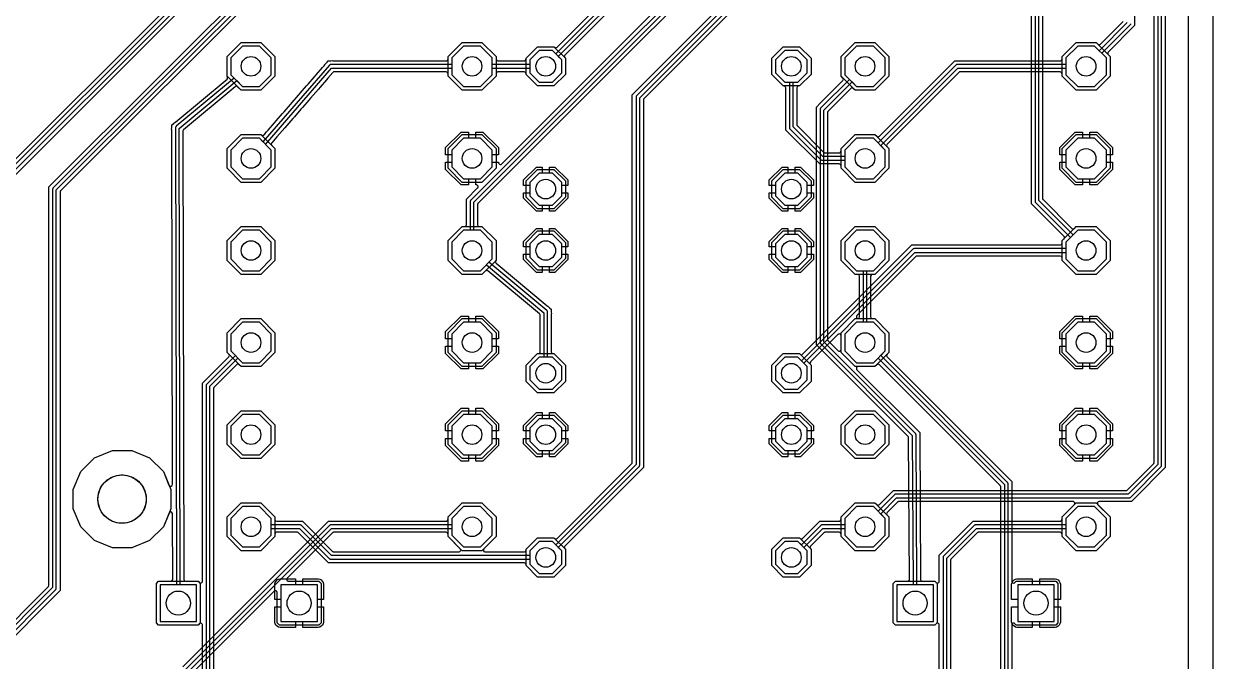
# Model space of a CAD drawing. Header units: millimetres. Extents: x -3 to 112, y -23 to 75.
# Drawn here: x 60.96 to 110.16, y 19.84 to 46.21 of the extents above; entities that cross this region are included whole.
import ezdxf

# ---------------------------------------------------------------- set-up
doc = ezdxf.new("R2010")
doc.units = ezdxf.units.MM

msp = doc.modelspace()

# ---------------------------------------------------------------- linework, layer by layer
at = {"layer": '16_copper'}
for points in [[(109.144, 2.68), (109.144, 73.828), (109.143, 73.833, 0.392588), (109.068, 73.904), (1.092, 73.904)], [(99.132, 55.629), (86.611, 43.108), (86.606, 43.101), (86.6, 43.094, 0.087651), (86.59, 43.07), (86.59, 43.062), (86.589, 43.054), (86.589, 27.845), (86.432, 27.689), (86.432, 27.689), (83.34, 24.597), (83.337, 24.592, 0.372102), (83.337, 24.494), (83.34, 24.489), (83.363, 24.467), (83.363, 23.793), (82.887, 23.317), (82.213, 23.317), (81.737, 23.793), (81.737, 24.467), (82.213, 24.943), (82.887, 24.943), (82.909, 24.92, 0.414231), (83.017, 24.92), (86.109, 28.012), (86.112, 28.017), (86.113, 28.017), (86.114, 28.019), (86.114, 28.019), (86.12, 28.026, 0.01577), (86.122, 28.03), (86.124, 28.034), (86.125, 28.036), (86.126, 28.039), (86.129, 28.046, 0.015767), (86.13, 28.05), (86.13, 28.054), (86.131, 28.057), (86.131, 28.061), (86.131, 28.066), (86.131, 43.275), (86.288, 43.431), (86.288, 43.431), (98.809, 55.952)], [(98.984, 55.912), (86.306, 43.234), (86.301, 43.227), (86.296, 43.221, 0.087651), (86.286, 43.196), (86.285, 43.189), (86.284, 43.18), (86.284, 27.972), (82.963, 24.651), (82.824, 24.79), (82.276, 24.79), (81.89, 24.404), (81.89, 23.856), (82.276, 23.47), (82.824, 23.47), (83.21, 23.856), (83.21, 24.404), (83.071, 24.543), (86.414, 27.886), (86.419, 27.893), (86.424, 27.899, 0.087651), (86.434, 27.924), (86.435, 27.931), (86.436, 27.94), (86.436, 43.148), (99.114, 55.826)], [(57.204, 36.776), (69.882, 49.454), (80.01, 49.454), (80.018, 49.455), (80.027, 49.456, 0.087654), (80.051, 49.466), (80.057, 49.471), (80.064, 49.476), (84.881, 54.294), (84.922, 54.27, 1), (85.258, 54.95), (85.212, 54.969, 0.714262), (84.774, 54.401), (79.978, 49.606), (69.85, 49.606), (69.842, 49.605), (69.833, 49.604, 0.087654), (69.809, 49.594), (69.803, 49.589), (69.796, 49.584), (57.118, 36.906)], [(103.099, 54.484), (103.099, 38.988), (103.1, 38.98), (103.1, 38.971, 0.087654), (103.111, 38.947), (103.116, 38.941), (103.121, 38.934), (104.309, 37.746), (104.314, 37.743, 0.39257), (104.417, 37.746), (104.492, 37.821), (105.312, 37.821), (105.893, 37.24), (105.893, 36.42), (105.312, 35.839), (104.492, 35.839), (103.911, 36.42), (103.911, 37.24), (103.986, 37.315), (103.989, 37.319, 0.39257), (103.986, 37.423), (102.798, 38.611), (102.641, 38.767), (102.641, 54.705)], [(102.794, 54.61), (102.794, 38.862), (102.795, 38.854), (102.796, 38.845, 0.087654), (102.806, 38.821), (102.811, 38.815), (102.816, 38.808), (104.255, 37.369), (104.064, 37.177), (104.064, 36.483), (104.555, 35.992), (105.249, 35.992), (105.74, 36.483), (105.74, 37.177), (105.249, 37.668), (104.555, 37.668), (104.363, 37.477), (102.946, 38.894), (102.946, 54.578)], [(94.209, 53.245), (79.753, 38.79), (79.75, 38.785), (79.749, 38.785), (79.748, 38.783), (79.748, 38.783), (79.742, 38.776, 0.01577), (79.74, 38.772), (79.738, 38.768), (79.737, 38.766), (79.736, 38.763), (79.733, 38.756, 0.015767), (79.732, 38.752), (79.732, 38.748), (79.731, 38.745), (79.731, 38.741), (79.731, 38.736), (79.731, 37.897), (79.731, 37.891, 0.392588), (79.807, 37.821), (79.912, 37.821), (80.493, 37.24), (80.493, 36.42), (79.912, 35.839), (79.092, 35.839), (78.511, 36.42), (78.511, 37.24), (79.092, 37.821), (79.197, 37.821), (79.203, 37.821, 0.392588), (79.273, 37.897), (79.273, 38.957), (79.734, 39.418), (79.736, 39.42), (79.738, 39.422, 0.54841), (79.701, 39.545), (79.693, 39.546), (79.685, 39.548, 0.01577), (79.681, 39.548), (79.654, 39.548), (79.654, 39.802), (79.849, 39.802), (80.34, 40.293), (80.34, 40.488), (80.594, 40.488), (80.594, 40.461, 0.57289), (80.708, 40.395), (80.715, 40.4), (80.721, 40.404, 0.015772), (80.724, 40.408), (93.729, 53.412)], [(93.904, 53.372), (79.448, 38.916), (79.443, 38.909), (79.438, 38.903, 0.087651), (79.428, 38.878), (79.427, 38.871), (79.426, 38.862), (79.426, 37.668), (79.155, 37.668), (78.664, 37.177), (78.664, 36.483), (79.155, 35.992), (79.849, 35.992), (80.34, 36.483), (80.34, 37.177), (79.849, 37.668), (79.578, 37.668), (79.578, 38.83), (94.034, 53.286)], [(59.618, 20.571), (61.979, 22.932), (61.984, 22.939), (61.99, 22.946, 0.087651), (62, 22.97), (62, 22.978), (62.001, 22.986), (62.001, 39.465), (71.025, 48.489)], [(71.066, 48.314), (62.176, 39.424), (62.171, 39.417), (62.166, 39.411, 0.087651), (62.156, 39.386), (62.155, 39.379), (62.154, 39.37), (62.154, 22.892), (59.658, 20.396)], [(59.744, 20.266), (62.284, 22.806), (62.289, 22.813), (62.294, 22.819, 0.087651), (62.304, 22.844), (62.305, 22.851), (62.306, 22.86), (62.306, 39.338), (71.152, 48.184)], [(71.192, 48.009), (62.481, 39.298), (62.476, 39.291), (62.47, 39.284, 0.087651), (62.46, 39.26), (62.46, 39.252), (62.459, 39.244), (62.459, 22.765), (59.785, 20.091)], [(101.371, 9.01), (101.371, 27.052), (101.37, 27.06), (101.37, 27.069, 0.087654), (101.359, 27.093), (101.354, 27.099), (101.349, 27.106), (96.351, 32.104), (96.346, 32.107, 0.39257), (96.243, 32.104), (96.168, 32.029), (95.478, 32.029), (95.475, 32.029), (95.472, 32.029, 0.54841), (95.411, 31.916), (95.417, 31.909), (95.421, 31.903, 0.015772), (95.424, 31.899), (97.951, 29.372), (97.951, 29.372), (97.951, 29.372), (98.019, 29.305), (98.019, 29.211), (98.019, 29.211), (98.019, 29.211), (98.053, 23.222), (98.054, 23.217, 0.391732), (98.129, 23.146), (98.647, 23.146), (98.736, 23.057), (98.736, 21.423), (98.647, 21.334), (97.013, 21.334), (96.924, 21.423), (96.924, 23.057), (97.013, 23.146), (97.52, 23.146), (97.525, 23.147), (97.531, 23.147, 0.371207), (97.596, 23.223), (97.562, 29.083), (97.561, 29.092), (97.56, 29.1, 0.089101), (97.55, 29.125), (97.545, 29.13), (97.54, 29.137), (93.908, 32.769), (93.751, 32.925), (93.751, 42.767), (93.908, 42.923), (94.842, 43.857), (94.845, 43.862, 0.39257), (94.842, 43.965), (94.767, 44.04), (94.767, 44.86), (95.348, 45.441), (96.168, 45.441), (96.749, 44.86), (96.749, 44.04), (96.168, 43.459), (95.348, 43.459), (95.273, 43.534), (95.269, 43.537, 0.39257), (95.165, 43.534), (94.231, 42.6), (94.228, 42.595), (94.227, 42.595), (94.226, 42.593), (94.226, 42.593), (94.22, 42.586, 0.01577), (94.218, 42.582), (94.216, 42.578), (94.215, 42.576), (94.214, 42.573), (94.211, 42.566, 0.015767), (94.21, 42.562), (94.21, 42.558), (94.209, 42.555), (94.209, 42.551), (94.209, 42.546), (94.209, 33.146), (94.21, 33.138), (94.21, 33.129, 0.087654), (94.221, 33.105), (94.226, 33.099), (94.231, 33.092), (94.637, 32.686), (94.64, 32.684), (94.641, 32.682, 0.54841), (94.765, 32.719), (94.766, 32.728), (94.767, 32.735, 0.01577), (94.767, 32.74), (94.767, 33.43), (95.348, 34.011), (95.453, 34.011), (95.459, 34.011, 0.392588), (95.529, 34.087), (95.529, 35.763), (95.529, 35.769, 0.392588), (95.453, 35.839), (95.348, 35.839), (94.767, 36.42), (94.767, 37.24), (95.348, 37.821), (96.168, 37.821), (96.749, 37.24), (96.749, 36.42), (96.168, 35.839), (96.063, 35.839), (96.057, 35.839, 0.392588), (95.987, 35.763), (95.987, 34.087), (95.987, 34.081, 0.392588), (96.063, 34.011), (96.168, 34.011), (96.749, 33.43), (96.749, 32.61), (96.674, 32.535), (96.671, 32.531, 0.39257), (96.674, 32.427), (101.672, 27.429), (101.829, 27.273), (101.829, 23.146), (101.829, 23.143), (101.829, 23.14, 0.548396), (101.942, 23.08), (101.949, 23.085), (101.955, 23.089, 0.015772), (101.959, 23.092), (102.013, 23.146), (103.647, 23.146), (103.736, 23.057), (103.736, 21.423), (103.647, 21.334), (102.013, 21.334), (101.959, 21.388), (101.956, 21.39), (101.955, 21.392, 0.54841), (101.831, 21.355), (101.83, 21.346), (101.829, 21.339, 0.015781), (101.829, 21.334), (101.829, 9.022)], [(101.676, 8.923), (101.676, 27.178), (101.675, 27.186), (101.674, 27.195, 0.087654), (101.664, 27.219), (101.659, 27.225), (101.654, 27.232), (96.405, 32.481), (96.596, 32.673), (96.596, 33.367), (96.105, 33.858), (95.834, 33.858), (95.834, 35.992), (96.105, 35.992), (96.596, 36.483), (96.596, 37.177), (96.105, 37.668), (95.411, 37.668), (94.92, 37.177), (94.92, 36.483), (95.411, 35.992), (95.682, 35.992), (95.682, 33.858), (95.411, 33.858), (94.92, 33.367), (94.92, 32.673), (95.411, 32.182), (96.105, 32.182), (96.297, 32.373), (101.524, 27.146), (101.524, 8.89)], [(67.54, 19.603), (73.565, 25.629), (78.435, 25.629), (78.441, 25.629, 0.392588), (78.511, 25.705), (78.511, 25.81), (79.092, 26.391), (79.912, 26.391), (80.493, 25.81), (80.493, 24.99), (79.912, 24.409), (79.092, 24.409), (78.511, 24.99), (78.511, 25.095), (78.511, 25.101, 0.392588), (78.435, 25.171), (73.786, 25.171), (73.778, 25.17), (73.769, 25.17, 0.087654), (73.745, 25.159), (73.745, 25.159), (73.739, 25.154), (73.732, 25.149), (71.86, 23.276), (71.858, 23.274), (71.856, 23.272, 0.54841), (71.893, 23.149), (71.902, 23.148), (71.909, 23.147, 0.01577), (71.914, 23.146), (73.167, 23.146), (73.256, 23.057), (73.256, 21.423), (73.167, 21.334), (71.533, 21.334), (71.444, 21.423), (71.444, 22.676), (71.443, 22.679), (71.443, 22.682, 0.54841), (71.33, 22.743), (71.323, 22.738), (71.317, 22.734, 0.015772), (71.314, 22.73), (67.863, 19.28)]]:
    msp.add_lwpolyline(points, format="xyb", dxfattribs=at)
for points in [[(57.078, 37.081), (69.755, 49.759)], [(69.922, 49.279), (57.245, 36.601)]]:
    msp.add_lwpolyline(points, dxfattribs=at)
for points in [[(69.948, 43.459), (69.367, 44.04), (69.367, 44.86), (69.948, 45.441), (70.768, 45.441), (71.349, 44.86), (71.349, 44.04), (70.768, 43.459)], [(71.196, 44.103), (71.196, 44.797), (70.705, 45.288), (70.011, 45.288), (69.52, 44.797), (69.52, 44.103), (70.011, 43.612), (70.705, 43.612)], [(79.092, 43.459), (78.511, 44.04), (78.511, 44.86), (79.092, 45.441), (79.912, 45.441), (80.493, 44.86), (80.493, 44.04), (79.912, 43.459)], [(80.34, 44.103), (80.34, 44.797), (79.849, 45.288), (79.155, 45.288), (78.664, 44.797), (78.664, 44.103), (79.155, 43.612), (79.849, 43.612)], [(104.492, 43.459), (103.911, 44.04), (103.911, 44.86), (104.492, 45.441), (105.312, 45.441), (105.893, 44.86), (105.893, 44.04), (105.312, 43.459)], [(105.74, 44.103), (105.74, 44.797), (105.249, 45.288), (104.555, 45.288), (104.064, 44.797), (104.064, 44.103), (104.555, 43.612), (105.249, 43.612)], [(82.213, 43.637), (81.737, 44.113), (81.737, 44.787), (82.213, 45.263), (82.887, 45.263), (83.363, 44.787), (83.363, 44.113), (82.887, 43.637)], [(83.21, 44.176), (83.21, 44.724), (82.824, 45.11), (82.276, 45.11), (81.89, 44.724), (81.89, 44.176), (82.276, 43.79), (82.824, 43.79)], [(92.373, 43.637), (91.897, 44.113), (91.897, 44.787), (92.373, 45.263), (93.047, 45.263), (93.523, 44.787), (93.523, 44.113), (93.047, 43.637)], [(93.37, 44.176), (93.37, 44.724), (92.984, 45.11), (92.436, 45.11), (92.05, 44.724), (92.05, 44.176), (92.436, 43.79), (92.984, 43.79)], [(69.948, 39.649), (69.367, 40.23), (69.367, 41.05), (69.948, 41.631), (70.768, 41.631), (71.349, 41.05), (71.349, 40.23), (70.768, 39.649)], [(71.196, 40.293), (71.196, 40.987), (70.705, 41.478), (70.011, 41.478), (69.52, 40.987), (69.52, 40.293), (70.011, 39.802), (70.705, 39.802)], [(78.41, 40.792), (78.41, 41.092), (79.05, 41.732), (79.35, 41.732), (79.35, 41.478), (79.155, 41.478), (78.664, 40.987), (78.664, 40.792)], [(80.34, 40.792), (80.34, 40.987), (79.849, 41.478), (79.654, 41.478), (79.654, 41.732), (79.954, 41.732), (80.594, 41.092), (80.594, 40.792)], [(95.348, 39.649), (94.767, 40.23), (94.767, 41.05), (95.348, 41.631), (96.168, 41.631), (96.749, 41.05), (96.749, 40.23), (96.168, 39.649)], [(96.596, 40.293), (96.596, 40.987), (96.105, 41.478), (95.411, 41.478), (94.92, 40.987), (94.92, 40.293), (95.411, 39.802), (96.105, 39.802)], [(103.81, 40.792), (103.81, 41.092), (104.45, 41.732), (104.75, 41.732), (104.75, 41.478), (104.555, 41.478), (104.064, 40.987), (104.064, 40.792)], [(105.74, 40.792), (105.74, 40.987), (105.249, 41.478), (105.054, 41.478), (105.054, 41.732), (105.354, 41.732), (105.994, 41.092), (105.994, 40.792)], [(79.05, 39.548), (78.41, 40.188), (78.41, 40.488), (78.664, 40.488), (78.664, 40.293), (79.155, 39.802), (79.35, 39.802), (79.35, 39.548)], [(104.45, 39.548), (103.81, 40.188), (103.81, 40.488), (104.064, 40.488), (104.064, 40.293), (104.555, 39.802), (104.75, 39.802), (104.75, 39.548)], [(105.054, 39.548), (105.054, 39.802), (105.249, 39.802), (105.74, 40.293), (105.74, 40.488), (105.994, 40.488), (105.994, 40.188), (105.354, 39.548)], [(82.213, 38.557), (81.737, 39.033), (81.737, 39.707), (82.213, 40.183), (82.887, 40.183), (83.363, 39.707), (83.363, 39.033), (82.887, 38.557)], [(83.21, 39.096), (83.21, 39.644), (82.824, 40.03), (82.276, 40.03), (81.89, 39.644), (81.89, 39.096), (82.276, 38.71), (82.824, 38.71)], [(92.373, 38.557), (91.897, 39.033), (91.897, 39.707), (92.373, 40.183), (93.047, 40.183), (93.523, 39.707), (93.523, 39.033), (93.047, 38.557)], [(93.37, 39.096), (93.37, 39.644), (92.984, 40.03), (92.436, 40.03), (92.05, 39.644), (92.05, 39.096), (92.436, 38.71), (92.984, 38.71)], [(69.948, 35.839), (69.367, 36.42), (69.367, 37.24), (69.948, 37.821), (70.768, 37.821), (71.349, 37.24), (71.349, 36.42), (70.768, 35.839)], [(71.196, 36.483), (71.196, 37.177), (70.705, 37.668), (70.011, 37.668), (69.52, 37.177), (69.52, 36.483), (70.011, 35.992), (70.705, 35.992)], [(82.213, 36.017), (81.737, 36.493), (81.737, 37.167), (82.213, 37.643), (82.887, 37.643), (83.363, 37.167), (83.363, 36.493), (82.887, 36.017)], [(83.21, 36.556), (83.21, 37.104), (82.824, 37.49), (82.276, 37.49), (81.89, 37.104), (81.89, 36.556), (82.276, 36.17), (82.824, 36.17)], [(92.373, 36.017), (91.897, 36.493), (91.897, 37.167), (92.373, 37.643), (93.047, 37.643), (93.523, 37.167), (93.523, 36.493), (93.047, 36.017)], [(93.37, 36.556), (93.37, 37.104), (92.984, 37.49), (92.436, 37.49), (92.05, 37.104), (92.05, 36.556), (92.436, 36.17), (92.984, 36.17)], [(69.948, 32.029), (69.367, 32.61), (69.367, 33.43), (69.948, 34.011), (70.768, 34.011), (71.349, 33.43), (71.349, 32.61), (70.768, 32.029)], [(78.41, 33.172), (78.41, 33.472), (79.05, 34.112), (79.35, 34.112), (79.35, 33.858), (79.155, 33.858), (78.664, 33.367), (78.664, 33.172)], [(80.34, 33.172), (80.34, 33.367), (79.849, 33.858), (79.654, 33.858), (79.654, 34.112), (79.954, 34.112), (80.594, 33.472), (80.594, 33.172)], [(103.81, 33.172), (103.81, 33.472), (104.45, 34.112), (104.75, 34.112), (104.75, 33.858), (104.555, 33.858), (104.064, 33.367), (104.064, 33.172)], [(105.74, 33.172), (105.74, 33.367), (105.249, 33.858), (105.054, 33.858), (105.054, 34.112), (105.354, 34.112), (105.994, 33.472), (105.994, 33.172)], [(71.196, 32.673), (71.196, 33.367), (70.705, 33.858), (70.011, 33.858), (69.52, 33.367), (69.52, 32.673), (70.011, 32.182), (70.705, 32.182)], [(79.05, 31.928), (78.41, 32.568), (78.41, 32.868), (78.664, 32.868), (78.664, 32.673), (79.155, 32.182), (79.35, 32.182), (79.35, 31.928)], [(79.654, 31.928), (79.654, 32.182), (79.849, 32.182), (80.34, 32.673), (80.34, 32.868), (80.594, 32.868), (80.594, 32.568), (79.954, 31.928)], [(82.213, 30.937), (81.737, 31.413), (81.737, 32.087), (82.213, 32.563), (82.887, 32.563), (83.363, 32.087), (83.363, 31.413), (82.887, 30.937)], [(92.373, 30.937), (91.897, 31.413), (91.897, 32.087), (92.373, 32.563), (93.047, 32.563), (93.523, 32.087), (93.523, 31.413), (93.047, 30.937)], [(104.45, 31.928), (103.81, 32.568), (103.81, 32.868), (104.064, 32.868), (104.064, 32.673), (104.555, 32.182), (104.75, 32.182), (104.75, 31.928)], [(105.054, 31.928), (105.054, 32.182), (105.249, 32.182), (105.74, 32.673), (105.74, 32.868), (105.994, 32.868), (105.994, 32.568), (105.354, 31.928)], [(83.21, 31.476), (83.21, 32.024), (82.824, 32.41), (82.276, 32.41), (81.89, 32.024), (81.89, 31.476), (82.276, 31.09), (82.824, 31.09)], [(93.37, 31.476), (93.37, 32.024), (92.984, 32.41), (92.436, 32.41), (92.05, 32.024), (92.05, 31.476), (92.436, 31.09), (92.984, 31.09)], [(69.948, 28.219), (69.367, 28.8), (69.367, 29.62), (69.948, 30.201), (70.768, 30.201), (71.349, 29.62), (71.349, 28.8), (70.768, 28.219)], [(71.196, 28.863), (71.196, 29.557), (70.705, 30.048), (70.011, 30.048), (69.52, 29.557), (69.52, 28.863), (70.011, 28.372), (70.705, 28.372)], [(78.41, 29.362), (78.41, 29.662), (79.05, 30.302), (79.35, 30.302), (79.35, 30.048), (79.155, 30.048), (78.664, 29.557), (78.664, 29.362)], [(80.34, 29.362), (80.34, 29.557), (79.849, 30.048), (79.654, 30.048), (79.654, 30.302), (79.954, 30.302), (80.594, 29.662), (80.594, 29.362)], [(82.213, 28.397), (81.737, 28.873), (81.737, 29.547), (82.213, 30.023), (82.887, 30.023), (83.363, 29.547), (83.363, 28.873), (82.887, 28.397)], [(92.373, 28.397), (91.897, 28.873), (91.897, 29.547), (92.373, 30.023), (93.047, 30.023), (93.523, 29.547), (93.523, 28.873), (93.047, 28.397)], [(95.348, 28.219), (94.767, 28.8), (94.767, 29.62), (95.348, 30.201), (96.168, 30.201), (96.749, 29.62), (96.749, 28.8), (96.168, 28.219)], [(96.596, 28.863), (96.596, 29.557), (96.105, 30.048), (95.411, 30.048), (94.92, 29.557), (94.92, 28.863), (95.411, 28.372), (96.105, 28.372)], [(103.81, 29.362), (103.81, 29.662), (104.45, 30.302), (104.75, 30.302), (104.75, 30.048), (104.555, 30.048), (104.064, 29.557), (104.064, 29.362)], [(105.74, 29.362), (105.74, 29.557), (105.249, 30.048), (105.054, 30.048), (105.054, 30.302), (105.354, 30.302), (105.994, 29.662), (105.994, 29.362)], [(83.21, 28.936), (83.21, 29.484), (82.824, 29.87), (82.276, 29.87), (81.89, 29.484), (81.89, 28.936), (82.276, 28.55), (82.824, 28.55)], [(93.37, 28.936), (93.37, 29.484), (92.984, 29.87), (92.436, 29.87), (92.05, 29.484), (92.05, 28.936), (92.436, 28.55), (92.984, 28.55)], [(79.05, 28.118), (78.41, 28.758), (78.41, 29.058), (78.664, 29.058), (78.664, 28.863), (79.155, 28.372), (79.35, 28.372), (79.35, 28.118)], [(79.654, 28.118), (79.654, 28.372), (79.849, 28.372), (80.34, 28.863), (80.34, 29.058), (80.594, 29.058), (80.594, 28.758), (79.954, 28.118)], [(104.45, 28.118), (103.81, 28.758), (103.81, 29.058), (104.064, 29.058), (104.064, 28.863), (104.555, 28.372), (104.75, 28.372), (104.75, 28.118)], [(105.054, 28.118), (105.054, 28.372), (105.249, 28.372), (105.74, 28.863), (105.74, 29.058), (105.994, 29.058), (105.994, 28.758), (105.354, 28.118)], [(64.623, 24.527), (63.882, 24.834), (63.315, 25.401), (63.008, 26.142), (63.008, 26.944), (63.315, 27.685), (63.882, 28.252), (64.623, 28.559), (65.425, 28.559), (66.166, 28.252), (66.733, 27.685), (67.04, 26.944), (67.04, 26.142), (66.733, 25.401), (66.166, 24.834), (65.425, 24.527)], [(69.948, 24.409), (69.367, 24.99), (69.367, 25.81), (69.948, 26.391), (70.768, 26.391), (71.349, 25.81), (71.349, 24.99), (70.768, 24.409)], [(71.196, 25.053), (71.196, 25.747), (70.705, 26.238), (70.011, 26.238), (69.52, 25.747), (69.52, 25.053), (70.011, 24.562), (70.705, 24.562)], [(95.348, 24.409), (94.767, 24.99), (94.767, 25.81), (95.348, 26.391), (96.168, 26.391), (96.749, 25.81), (96.749, 24.99), (96.168, 24.409)], [(96.596, 25.053), (96.596, 25.747), (96.105, 26.238), (95.411, 26.238), (94.92, 25.747), (94.92, 25.053), (95.411, 24.562), (96.105, 24.562)], [(104.492, 24.409), (103.911, 24.99), (103.911, 25.81), (104.492, 26.391), (105.312, 26.391), (105.893, 25.81), (105.893, 24.99), (105.312, 24.409)], [(105.74, 25.053), (105.74, 25.747), (105.249, 26.238), (104.555, 26.238), (104.064, 25.747), (104.064, 25.053), (104.555, 24.562), (105.249, 24.562)], [(92.373, 23.317), (91.897, 23.793), (91.897, 24.467), (92.373, 24.943), (93.047, 24.943), (93.523, 24.467), (93.523, 23.793), (93.047, 23.317)], [(93.37, 23.856), (93.37, 24.404), (92.984, 24.79), (92.436, 24.79), (92.05, 24.404), (92.05, 23.856), (92.436, 23.47), (92.984, 23.47)], [(66.533, 21.334), (66.444, 21.423), (66.444, 23.057), (66.533, 23.146), (68.167, 23.146), (68.256, 23.057), (68.256, 21.423), (68.167, 21.334)], [(68.104, 22.994), (66.596, 22.994), (66.596, 21.486), (68.104, 21.486)], [(73.104, 22.994), (71.596, 22.994), (71.596, 21.486), (73.104, 21.486)], [(103.584, 22.994), (102.076, 22.994), (102.076, 21.486), (103.584, 21.486)]]:
    msp.add_lwpolyline(points, close=True, dxfattribs=at)
for points in [[(98.584, 22.994), (97.902, 22.994), (97.866, 29.21), (97.865, 29.219), (97.864, 29.227, 0.089101), (97.854, 29.252), (97.849, 29.257), (97.844, 29.264), (94.056, 33.052), (94.056, 42.64), (95.219, 43.803), (95.411, 43.612), (96.105, 43.612), (96.596, 44.103), (96.596, 44.797), (96.105, 45.288), (95.411, 45.288), (94.92, 44.797), (94.92, 44.103), (95.111, 43.911), (93.926, 42.726), (93.921, 42.719), (93.916, 42.713, 0.087651), (93.906, 42.688), (93.905, 42.681), (93.904, 42.672), (93.904, 33.02), (93.905, 33.012), (93.906, 33.003, 0.087654), (93.916, 32.979), (93.921, 32.973), (93.926, 32.966), (97.714, 29.178), (97.749, 22.994), (97.076, 22.994), (97.076, 21.486), (98.584, 21.486)], [(67.384, 18.678, 0.532534), (67.626, 19.259), (73.692, 25.324), (78.664, 25.324), (78.664, 25.053), (79.155, 24.562), (79.849, 24.562), (80.34, 25.053), (80.34, 25.747), (79.849, 26.238), (79.155, 26.238), (78.664, 25.747), (78.664, 25.476), (73.66, 25.476), (73.652, 25.475), (73.643, 25.474, 0.087654), (73.619, 25.464), (73.613, 25.459), (73.606, 25.454), (67.519, 19.366), (67.478, 19.39, 1), (67.142, 18.71), (67.188, 18.691, 0.09849), (67.335, 18.672)]]:
    msp.add_lwpolyline(points, format="xyb", close=True, dxfattribs=at)
at = {"layer": '1_copper'}
for points in [[(109.144, 2.68), (109.144, 73.828), (109.143, 73.833, 0.392588), (109.068, 73.904), (43.443, 73.904)], [(106.909, 70.994), (106.909, 46.133), (105.818, 45.043), (105.815, 45.038, 0.392527), (105.818, 44.935), (105.893, 44.86), (105.893, 44.04), (105.312, 43.459), (104.492, 43.459), (103.911, 44.04), (103.911, 44.145), (103.911, 44.151, 0.392588), (103.835, 44.221), (99.694, 44.221), (99.686, 44.22), (99.677, 44.22, 0.087654), (99.653, 44.209), (99.647, 44.204), (99.64, 44.199), (96.674, 41.233), (96.671, 41.228, 0.392527), (96.674, 41.125), (96.749, 41.05), (96.749, 40.23), (96.168, 39.649), (95.348, 39.649), (94.767, 40.23), (94.767, 40.335), (94.767, 40.341, 0.392588), (94.691, 40.411), (93.885, 40.411), (92.481, 41.815), (92.481, 43.561), (92.481, 43.567, 0.372127), (92.411, 43.636), (92.405, 43.637), (92.373, 43.637), (91.897, 44.113), (91.897, 44.787), (92.373, 45.263), (93.047, 45.263), (93.523, 44.787), (93.523, 44.113), (93.047, 43.637), (93.015, 43.637, 0.414214), (92.939, 43.561), (92.939, 42.036), (92.94, 42.028), (92.94, 42.019, 0.087654), (92.951, 41.995), (92.956, 41.989), (92.961, 41.982), (94.052, 40.891), (94.059, 40.886), (94.066, 40.88, 0.087651), (94.09, 40.87), (94.098, 40.87), (94.106, 40.869), (94.691, 40.869), (94.697, 40.869, 0.392588), (94.767, 40.945), (94.767, 41.05), (95.348, 41.631), (96.168, 41.631), (96.243, 41.556), (96.247, 41.553, 0.39257), (96.351, 41.556), (99.473, 44.679), (103.835, 44.679), (103.841, 44.679, 0.392588), (103.911, 44.755), (103.911, 44.86), (104.492, 45.441), (105.312, 45.441), (105.387, 45.366), (105.391, 45.363, 0.39257), (105.495, 45.366), (106.429, 46.3)], [(98.831, 9.022), (98.831, 21.334), (98.831, 21.337), (98.831, 21.34, 0.548396), (98.718, 21.4), (98.711, 21.395), (98.705, 21.391, 0.015772), (98.701, 21.388), (98.647, 21.334), (97.013, 21.334), (96.924, 21.423), (96.924, 23.057), (97.013, 23.146), (98.647, 23.146), (98.701, 23.092), (98.704, 23.09), (98.705, 23.088, 0.54841), (98.829, 23.125), (98.83, 23.134), (98.831, 23.141, 0.015781), (98.831, 23.146), (98.831, 24.225), (100.235, 25.629), (103.835, 25.629), (103.841, 25.629, 0.392588), (103.911, 25.705), (103.911, 25.81), (104.412, 26.311), (104.414, 26.314), (104.416, 26.315, 0.54841), (104.379, 26.439), (104.371, 26.44), (104.363, 26.441, 0.01577), (104.359, 26.441), (97.154, 26.441), (97.146, 26.44), (97.137, 26.44, 0.087654), (97.113, 26.429), (97.107, 26.424), (97.1, 26.419), (96.674, 25.993), (96.671, 25.988, 0.39257), (96.674, 25.885), (96.749, 25.81), (96.749, 24.99), (96.168, 24.409), (95.348, 24.409), (94.767, 24.99), (94.767, 25.095), (94.767, 25.101, 0.392588), (94.691, 25.171), (94.106, 25.171), (94.098, 25.17), (94.089, 25.17, 0.087654), (94.065, 25.159), (94.065, 25.159), (94.059, 25.154), (94.052, 25.149), (93.5, 24.597), (93.497, 24.592, 0.372102), (93.497, 24.494), (93.5, 24.489), (93.523, 24.467), (93.523, 23.793), (93.047, 23.317), (92.373, 23.317), (91.897, 23.793), (91.897, 24.467), (92.373, 24.943), (93.047, 24.943), (93.069, 24.92, 0.414231), (93.177, 24.92), (93.729, 25.472), (93.885, 25.629), (94.691, 25.629), (94.697, 25.629, 0.392588), (94.767, 25.705), (94.767, 25.81), (95.348, 26.391), (96.168, 26.391), (96.243, 26.316), (96.247, 26.313, 0.39257), (96.351, 26.316), (96.777, 26.742), (96.933, 26.899), (106.554, 26.899), (106.562, 26.9), (106.571, 26.9, 0.087654), (106.595, 26.911), (106.601, 26.916), (106.608, 26.921), (107.699, 28.012), (107.702, 28.017), (107.703, 28.017), (107.704, 28.019), (107.704, 28.019), (107.71, 28.026, 0.01577), (107.712, 28.03), (107.714, 28.034), (107.715, 28.036), (107.716, 28.039), (107.719, 28.046, 0.015767), (107.72, 28.05), (107.72, 28.054), (107.721, 28.057), (107.721, 28.061), (107.721, 28.066), (107.721, 52.787)], [(107.874, 52.969), (107.874, 27.972), (106.648, 26.746), (97.028, 26.746), (97.02, 26.745), (97.011, 26.744, 0.087654), (96.987, 26.734), (96.981, 26.729), (96.974, 26.724), (96.297, 26.047), (96.105, 26.238), (95.411, 26.238), (94.92, 25.747), (94.92, 25.476), (93.98, 25.476), (93.972, 25.475), (93.963, 25.474, 0.087654), (93.939, 25.464), (93.933, 25.459), (93.926, 25.454), (93.123, 24.651), (92.984, 24.79), (92.436, 24.79), (92.05, 24.404), (92.05, 23.856), (92.436, 23.47), (92.984, 23.47), (93.37, 23.856), (93.37, 24.404), (93.231, 24.543), (94.012, 25.324), (94.92, 25.324), (94.92, 25.053), (95.411, 24.562), (96.105, 24.562), (96.596, 25.053), (96.596, 25.747), (96.405, 25.939), (97.06, 26.594), (106.68, 26.594), (106.688, 26.595), (106.697, 26.596, 0.087654), (106.721, 26.606), (106.727, 26.611), (106.734, 26.616), (108.004, 27.886), (108.009, 27.893), (108.014, 27.899, 0.087651), (108.024, 27.924), (108.025, 27.931), (108.026, 27.94), (108.026, 52.969)], [(108.179, 52.787), (108.179, 27.845), (106.931, 26.598), (106.931, 26.598), (106.775, 26.441), (105.445, 26.441), (105.443, 26.441), (105.44, 26.441, 0.54841), (105.379, 26.328), (105.384, 26.321), (105.388, 26.315, 0.015772), (105.392, 26.311), (105.893, 25.81), (105.893, 24.99), (105.312, 24.409), (104.492, 24.409), (103.911, 24.99), (103.911, 25.095), (103.911, 25.101, 0.392588), (103.835, 25.171), (100.456, 25.171), (100.448, 25.17), (100.439, 25.17, 0.087654), (100.415, 25.159), (100.409, 25.154), (100.402, 25.149), (99.311, 24.058), (99.306, 24.051), (99.3, 24.044, 0.087651), (99.29, 24.02), (99.29, 24.012), (99.289, 24.004), (99.289, 9.01)], [(86.432, 48.009), (83.34, 44.917), (83.337, 44.912, 0.372102), (83.337, 44.814), (83.34, 44.809), (83.363, 44.787), (83.363, 44.113), (82.887, 43.637), (82.213, 43.637), (81.737, 44.113), (81.737, 44.145, 0.414214), (81.661, 44.221), (80.569, 44.221), (80.563, 44.221, 0.392588), (80.493, 44.145), (80.493, 44.04), (79.912, 43.459), (79.092, 43.459), (78.511, 44.04), (78.511, 44.145), (78.511, 44.151, 0.392588), (78.435, 44.221), (73.799, 44.221), (73.799, 44.221), (73.799, 44.221, 0.144319), (73.757, 44.209), (73.742, 44.195), (73.543, 43.966), (73.543, 43.966), (73.477, 43.89), (73.477, 43.89), (73.477, 43.89), (73.213, 43.585), (73.213, 43.585), (73.213, 43.585), (73.147, 43.509), (73.147, 43.509), (73.147, 43.509), (72.817, 43.128), (72.817, 43.128), (72.817, 43.128), (72.751, 43.052), (72.751, 43.052), (72.751, 43.052), (72.487, 42.747), (72.487, 42.747), (72.487, 42.747), (72.421, 42.671), (72.421, 42.671), (72.421, 42.671), (72.156, 42.366), (72.156, 42.366), (72.09, 42.29), (72.09, 42.29), (72.09, 42.29), (71.76, 41.909), (71.76, 41.909), (71.76, 41.909), (71.43, 41.528), (71.43, 41.528), (71.43, 41.528), (71.364, 41.452), (71.364, 41.452), (71.364, 41.452), (71.217, 41.282), (71.215, 41.28), (71.213, 41.277, 0.294759), (71.208, 41.195), (71.213, 41.188), (71.217, 41.182, 0.016572), (71.221, 41.178), (71.349, 41.05), (71.349, 40.23), (70.768, 39.649), (69.948, 39.649), (69.367, 40.23), (69.367, 41.05), (69.948, 41.631), (70.768, 41.631), (70.788, 41.61, 0.374463), (70.888, 41.604), (70.894, 41.609), (70.9, 41.614), (71.003, 41.733), (71.003, 41.733), (71.003, 41.733), (71.069, 41.809), (71.069, 41.809), (71.069, 41.809), (71.333, 42.114), (71.333, 42.114), (71.333, 42.114), (71.399, 42.19), (71.399, 42.19), (71.399, 42.19), (71.663, 42.495), (71.663, 42.495), (71.663, 42.495), (71.729, 42.571), (71.729, 42.571), (71.729, 42.571), (71.994, 42.876), (71.994, 42.876), (71.994, 42.876), (72.06, 42.952), (72.06, 42.952), (72.06, 42.952), (72.324, 43.257), (72.324, 43.257), (72.324, 43.257), (72.39, 43.333), (72.39, 43.333), (72.39, 43.333), (72.654, 43.638), (72.654, 43.638), (72.654, 43.638), (72.72, 43.714), (72.72, 43.714), (72.72, 43.714), (72.984, 44.019), (72.984, 44.019), (72.984, 44.019), (73.05, 44.095), (73.05, 44.095), (73.05, 44.095), (73.314, 44.4), (73.314, 44.4), (73.314, 44.4), (73.38, 44.476), (73.38, 44.476), (73.38, 44.476), (73.413, 44.514), (73.416, 44.519), (73.42, 44.523, 0.030625), (73.425, 44.532), (73.426, 44.538), (73.428, 44.541), (73.491, 44.604), (73.492, 44.606), (73.494, 44.608), (73.513, 44.629, 0.000158), (73.513, 44.629), (73.553, 44.675), (73.557, 44.677), (73.56, 44.679), (73.649, 44.679), (73.652, 44.679), (73.655, 44.679), (73.743, 44.685), (73.748, 44.684, 0.0696), (73.768, 44.679), (73.774, 44.679), (78.435, 44.679), (78.441, 44.679, 0.392588), (78.511, 44.755), (78.511, 44.86), (79.092, 45.441), (79.912, 45.441), (80.493, 44.86), (80.493, 44.755), (80.493, 44.749, 0.392588), (80.569, 44.679), (81.661, 44.679), (81.667, 44.679, 0.372127), (81.736, 44.749), (81.737, 44.755), (81.737, 44.787), (82.213, 45.263), (82.887, 45.263), (82.909, 45.24, 0.414231), (83.017, 45.24), (86.265, 48.489)], [(86.306, 48.314), (82.963, 44.971), (82.824, 45.11), (82.276, 45.11), (81.89, 44.724), (81.89, 44.526), (80.34, 44.526), (80.34, 44.797), (79.849, 45.288), (79.155, 45.288), (78.664, 44.797), (78.664, 44.526), (73.66, 44.526), (73.66, 44.526), (73.659, 44.526, 0.144319), (73.618, 44.514), (73.602, 44.5), (70.854, 41.329), (70.705, 41.478), (70.011, 41.478), (69.52, 40.987), (69.52, 40.293), (70.011, 39.802), (70.705, 39.802), (71.196, 40.293), (71.196, 40.987), (70.962, 41.221), (73.695, 44.374), (78.664, 44.374), (78.664, 44.103), (79.155, 43.612), (79.849, 43.612), (80.34, 44.103), (80.34, 44.374), (81.89, 44.374), (81.89, 44.176), (82.276, 43.79), (82.824, 43.79), (83.21, 44.176), (83.21, 44.724), (83.071, 44.863), (86.392, 48.184)], [(106.604, 46.26), (105.441, 45.097), (105.249, 45.288), (104.555, 45.288), (104.064, 44.797), (104.064, 44.526), (99.568, 44.526), (99.56, 44.525), (99.551, 44.524, 0.087654), (99.527, 44.514), (99.521, 44.509), (99.514, 44.504), (96.297, 41.287), (96.105, 41.478), (95.411, 41.478), (94.92, 40.987), (94.92, 40.716), (94.012, 40.716), (92.786, 41.942), (92.786, 43.79), (92.984, 43.79), (93.37, 44.176), (93.37, 44.724), (92.984, 45.11), (92.436, 45.11), (92.05, 44.724), (92.05, 44.176), (92.436, 43.79), (92.634, 43.79), (92.634, 41.91), (92.635, 41.902), (92.636, 41.893, 0.087654), (92.646, 41.869), (92.651, 41.863), (92.656, 41.856), (93.926, 40.586), (93.933, 40.581), (93.939, 40.576, 0.087651), (93.964, 40.566), (93.971, 40.565), (93.98, 40.564), (94.92, 40.564), (94.92, 40.293), (95.411, 39.802), (96.105, 39.802), (96.596, 40.293), (96.596, 40.987), (96.405, 41.179), (99.6, 44.374), (104.064, 44.374), (104.064, 44.103), (104.555, 43.612), (105.249, 43.612), (105.74, 44.103), (105.74, 44.797), (105.549, 44.989), (106.734, 46.174), (106.739, 46.181), (106.744, 46.187, 0.087651), (106.754, 46.212)], [(68.351, 13.875), (68.351, 21.334), (68.351, 21.337), (68.351, 21.34, 0.548396), (68.238, 21.4), (68.231, 21.395), (68.225, 21.391, 0.015772), (68.221, 21.388), (68.167, 21.334), (66.533, 21.334), (66.444, 21.423), (66.444, 23.057), (66.533, 23.146), (67.043, 23.146), (67.049, 23.147, 0.392831), (67.119, 23.223), (67.114, 25.937), (67.113, 25.943), (67.113, 25.945), (67.113, 25.945), (67.113, 25.951, 0.747793), (66.967, 25.966), (66.733, 25.401), (66.166, 24.834), (65.425, 24.527), (64.623, 24.527), (63.882, 24.834), (63.315, 25.401), (63.008, 26.142), (63.008, 26.944), (63.315, 27.685), (63.882, 28.252), (64.623, 28.559), (65.425, 28.559), (66.166, 28.252), (66.733, 27.685), (66.965, 27.126), (66.968, 27.12), (66.971, 27.113, 0.747792), (67.111, 27.155), (67.082, 41.8), (67.081, 41.804), (67.081, 41.809, 0.064019), (67.075, 41.83), (67.073, 41.833), (67.081, 41.917), (67.081, 41.92), (67.081, 41.924), (67.081, 42.008), (67.083, 42.011, 0.029572), (67.088, 42.02), (67.088, 42.023), (67.153, 42.077), (67.155, 42.079), (67.158, 42.081), (67.217, 42.141), (67.221, 42.142, 0.101896), (67.248, 42.156), (69.367, 43.922), (69.374, 43.929), (69.38, 43.935, 0.224525), (69.392, 43.999), (69.392, 44.001), (69.388, 44.009), (69.385, 44.018, 0.008733), (69.383, 44.021), (69.378, 44.027), (69.373, 44.035), (69.367, 44.04), (69.367, 44.86), (69.948, 45.441), (70.768, 45.441), (71.349, 44.86), (71.349, 44.04), (70.768, 43.459), (69.948, 43.459), (69.805, 43.602), (69.804, 43.603), (69.802, 43.605, 0.294753), (69.72, 43.617), (69.712, 43.612), (69.706, 43.609, 0.011735), (69.703, 43.606), (67.566, 41.826), (67.566, 41.825), (67.565, 41.825, 0.144304), (67.542, 41.788), (67.54, 41.776), (67.539, 41.769, 0.004552), (67.539, 41.767), (67.577, 23.222), (67.577, 23.217, 0.392279), (67.653, 23.146), (68.167, 23.146), (68.221, 23.092), (68.224, 23.09), (68.225, 23.088, 0.54841), (68.349, 23.125), (68.35, 23.134), (68.351, 23.141, 0.015781), (68.351, 23.146), (68.351, 31.337), (68.508, 31.493), (69.442, 32.427), (69.445, 32.432, 0.39257), (69.442, 32.535), (69.367, 32.61), (69.367, 33.43), (69.948, 34.011), (70.768, 34.011), (71.349, 33.43), (71.349, 32.61), (70.768, 32.029), (69.948, 32.029), (69.873, 32.104), (69.869, 32.107, 0.39257), (69.765, 32.104), (68.831, 31.17), (68.828, 31.165), (68.827, 31.165), (68.826, 31.163), (68.826, 31.163), (68.82, 31.156, 0.01577), (68.818, 31.152), (68.816, 31.148), (68.815, 31.146), (68.814, 31.143), (68.811, 31.136, 0.015767), (68.81, 31.132), (68.81, 31.128), (68.809, 31.125), (68.809, 31.121), (68.809, 31.116), (68.809, 14.096)], [(68.656, 14.002), (68.656, 31.21), (69.819, 32.373), (70.011, 32.182), (70.705, 32.182), (71.196, 32.673), (71.196, 33.367), (70.705, 33.858), (70.011, 33.858), (69.52, 33.367), (69.52, 32.673), (69.711, 32.481), (68.526, 31.296), (68.521, 31.289), (68.516, 31.283, 0.087651), (68.506, 31.258), (68.505, 31.251), (68.504, 31.242), (68.504, 13.97)], [(99.136, 8.89), (99.136, 24.098), (100.362, 25.324), (104.064, 25.324), (104.064, 25.053), (104.555, 24.562), (105.249, 24.562), (105.74, 25.053), (105.74, 25.747), (105.249, 26.238), (104.555, 26.238), (104.064, 25.747), (104.064, 25.476), (100.33, 25.476), (100.322, 25.475), (100.313, 25.474, 0.087654), (100.289, 25.464), (100.283, 25.459), (100.276, 25.454), (99.006, 24.184), (99.001, 24.177), (98.996, 24.171, 0.087651), (98.986, 24.146), (98.985, 24.139), (98.984, 24.13), (98.984, 8.923)]]:
    msp.add_lwpolyline(points, format="xyb", dxfattribs=at)
for points in [[(68.104, 22.994), (67.425, 22.994), (67.386, 41.874), (69.766, 43.857), (70.011, 43.612), (70.705, 43.612), (71.196, 44.103), (71.196, 44.797), (70.705, 45.288), (70.011, 45.288), (69.52, 44.797), (69.52, 44.103), (69.657, 43.965), (67.261, 41.969), (67.26, 41.968), (67.26, 41.967, 0.144304), (67.237, 41.931), (67.235, 41.919), (67.234, 41.911, 0.004552), (67.234, 41.91), (67.272, 22.994), (66.596, 22.994), (66.596, 21.486), (68.104, 21.486)], [(82.213, 30.937), (81.737, 31.413), (81.737, 32.087), (82.213, 32.563), (82.245, 32.563, 0.414214), (82.321, 32.639), (82.321, 34.147), (82.321, 34.148), (82.321, 34.149, 0.14431), (82.308, 34.19), (82.3, 34.199), (82.295, 34.205, 0.004038), (82.294, 34.206), (80.157, 35.986), (80.155, 35.988), (80.154, 35.989, 0.294759), (80.071, 35.994), (80.064, 35.989), (80.057, 35.984, 0.011735), (80.055, 35.982), (79.912, 35.839), (79.092, 35.839), (78.511, 36.42), (78.511, 37.24), (79.092, 37.821), (79.912, 37.821), (80.493, 37.24), (80.493, 36.42), (80.487, 36.415, 0.077507), (80.471, 36.389), (80.468, 36.38), (80.467, 36.378), (80.467, 36.377, 0.218354), (80.481, 36.315), (80.486, 36.309), (80.493, 36.302), (82.612, 34.536), (82.616, 34.534), (82.62, 34.53, 0.064202), (82.64, 34.521), (82.642, 34.521), (82.702, 34.461), (82.705, 34.459), (82.707, 34.457), (82.772, 34.403), (82.773, 34.399, 0.030117), (82.777, 34.39), (82.779, 34.388), (82.779, 34.304), (82.779, 34.3), (82.779, 34.297), (82.787, 34.213), (82.785, 34.21, 0.10239), (82.779, 34.18), (82.779, 32.639), (82.779, 32.633, 0.372127), (82.849, 32.564), (82.855, 32.563), (82.887, 32.563), (83.363, 32.087), (83.363, 31.413), (82.887, 30.937)], [(83.21, 31.476), (83.21, 32.024), (82.824, 32.41), (82.626, 32.41), (82.626, 34.29), (82.626, 34.291), (82.626, 34.292, 0.14431), (82.613, 34.333), (82.605, 34.342), (82.6, 34.348, 0.004038), (82.599, 34.349), (80.203, 36.345), (80.34, 36.483), (80.34, 37.177), (79.849, 37.668), (79.155, 37.668), (78.664, 37.177), (78.664, 36.483), (79.155, 35.992), (79.849, 35.992), (80.094, 36.237), (82.474, 34.254), (82.474, 32.41), (82.276, 32.41), (81.89, 32.024), (81.89, 31.476), (82.276, 31.09), (82.824, 31.09)], [(92.373, 30.937), (91.897, 31.413), (91.897, 32.087), (92.373, 32.563), (93.047, 32.563), (93.069, 32.54, 0.414231), (93.177, 32.54), (97.695, 37.059), (103.835, 37.059), (103.841, 37.059, 0.392588), (103.911, 37.135), (103.911, 37.24), (104.492, 37.821), (105.312, 37.821), (105.893, 37.24), (105.893, 36.42), (105.312, 35.839), (104.492, 35.839), (103.911, 36.42), (103.911, 36.525), (103.911, 36.531, 0.392588), (103.835, 36.601), (97.916, 36.601), (97.908, 36.6), (97.899, 36.6, 0.087654), (97.875, 36.589), (97.875, 36.589), (97.869, 36.584), (97.862, 36.579), (95.424, 34.141), (95.422, 34.138), (95.42, 34.137, 0.54841), (95.457, 34.013), (95.466, 34.012), (95.473, 34.011, 0.01577), (95.478, 34.011), (96.168, 34.011), (96.749, 33.43), (96.749, 32.61), (96.168, 32.029), (95.348, 32.029), (94.767, 32.61), (94.767, 33.3), (94.767, 33.303), (94.767, 33.306, 0.54841), (94.654, 33.367), (94.647, 33.361), (94.641, 33.357, 0.015772), (94.637, 33.354), (93.5, 32.217), (93.497, 32.212, 0.372102), (93.497, 32.114), (93.5, 32.109), (93.523, 32.087), (93.523, 31.413), (93.047, 30.937)], [(93.37, 31.476), (93.37, 32.024), (93.231, 32.163), (97.822, 36.754), (104.064, 36.754), (104.064, 36.483), (104.555, 35.992), (105.249, 35.992), (105.74, 36.483), (105.74, 37.177), (105.249, 37.668), (104.555, 37.668), (104.064, 37.177), (104.064, 36.906), (97.79, 36.906), (97.782, 36.905), (97.773, 36.904, 0.087654), (97.749, 36.894), (97.743, 36.889), (97.736, 36.884), (93.123, 32.271), (92.984, 32.41), (92.436, 32.41), (92.05, 32.024), (92.05, 31.476), (92.436, 31.09), (92.984, 31.09)], [(82.213, 23.317), (81.737, 23.793), (81.737, 23.825, 0.414214), (81.661, 23.901), (73.565, 23.901), (72.318, 25.149), (72.311, 25.154), (72.304, 25.16, 0.087651), (72.28, 25.17), (72.272, 25.17), (72.264, 25.171), (71.425, 25.171), (71.419, 25.171, 0.392588), (71.349, 25.095), (71.349, 24.99), (70.768, 24.409), (69.948, 24.409), (69.367, 24.99), (69.367, 25.81), (69.948, 26.391), (70.768, 26.391), (71.349, 25.81), (71.349, 25.705), (71.349, 25.699, 0.392588), (71.425, 25.629), (72.485, 25.629), (73.732, 24.381), (73.739, 24.376), (73.746, 24.37, 0.087651), (73.77, 24.36), (73.778, 24.36), (73.786, 24.359), (78.959, 24.359), (78.961, 24.359), (78.964, 24.359, 0.54841), (79.025, 24.472), (79.02, 24.479), (79.016, 24.485, 0.015772), (79.012, 24.489), (78.511, 24.99), (78.511, 25.81), (79.092, 26.391), (79.912, 26.391), (80.493, 25.81), (80.493, 24.99), (79.992, 24.489), (79.99, 24.486), (79.988, 24.485, 0.54841), (80.025, 24.361), (80.033, 24.36), (80.041, 24.359, 0.01577), (80.045, 24.359), (81.661, 24.359), (81.667, 24.359, 0.372127), (81.736, 24.429), (81.737, 24.435), (81.737, 24.467), (82.213, 24.943), (82.887, 24.943), (83.363, 24.467), (83.363, 23.793), (82.887, 23.317)], [(83.21, 23.856), (83.21, 24.404), (82.824, 24.79), (82.276, 24.79), (81.89, 24.404), (81.89, 24.206), (73.692, 24.206), (72.444, 25.454), (72.437, 25.459), (72.431, 25.464, 0.087651), (72.406, 25.474), (72.399, 25.475), (72.39, 25.476), (71.196, 25.476), (71.196, 25.747), (70.705, 26.238), (70.011, 26.238), (69.52, 25.747), (69.52, 25.053), (70.011, 24.562), (70.705, 24.562), (71.196, 25.053), (71.196, 25.324), (72.358, 25.324), (73.606, 24.076), (73.613, 24.071), (73.619, 24.066, 0.087651), (73.644, 24.056), (73.651, 24.055), (73.66, 24.054), (81.89, 24.054), (81.89, 23.856), (82.276, 23.47), (82.824, 23.47)]]:
    msp.add_lwpolyline(points, format="xyb", close=True, dxfattribs=at)
for points in [[(95.348, 43.459), (94.767, 44.04), (94.767, 44.86), (95.348, 45.441), (96.168, 45.441), (96.749, 44.86), (96.749, 44.04), (96.168, 43.459)], [(96.596, 44.103), (96.596, 44.797), (96.105, 45.288), (95.411, 45.288), (94.92, 44.797), (94.92, 44.103), (95.411, 43.612), (96.105, 43.612)], [(79.092, 39.649), (78.511, 40.23), (78.511, 41.05), (79.092, 41.631), (79.912, 41.631), (80.493, 41.05), (80.493, 40.23), (79.912, 39.649)], [(80.34, 40.293), (80.34, 40.987), (79.849, 41.478), (79.155, 41.478), (78.664, 40.987), (78.664, 40.293), (79.155, 39.802), (79.849, 39.802)], [(104.492, 39.649), (103.911, 40.23), (103.911, 41.05), (104.492, 41.631), (105.312, 41.631), (105.893, 41.05), (105.893, 40.23), (105.312, 39.649)], [(105.74, 40.293), (105.74, 40.987), (105.249, 41.478), (104.555, 41.478), (104.064, 40.987), (104.064, 40.293), (104.555, 39.802), (105.249, 39.802)], [(81.636, 39.522), (81.636, 39.749), (82.171, 40.284), (82.398, 40.284), (82.398, 40.03), (82.276, 40.03), (81.89, 39.644), (81.89, 39.522)], [(83.21, 39.522), (83.21, 39.644), (82.824, 40.03), (82.702, 40.03), (82.702, 40.284), (82.929, 40.284), (83.464, 39.749), (83.464, 39.522)], [(91.796, 39.522), (91.796, 39.749), (92.331, 40.284), (92.558, 40.284), (92.558, 40.03), (92.436, 40.03), (92.05, 39.644), (92.05, 39.522)], [(93.37, 39.522), (93.37, 39.644), (92.984, 40.03), (92.862, 40.03), (92.862, 40.284), (93.089, 40.284), (93.624, 39.749), (93.624, 39.522)], [(82.171, 38.456), (81.636, 38.991), (81.636, 39.218), (81.89, 39.218), (81.89, 39.096), (82.276, 38.71), (82.398, 38.71), (82.398, 38.456)], [(82.702, 38.456), (82.702, 38.71), (82.824, 38.71), (83.21, 39.096), (83.21, 39.218), (83.464, 39.218), (83.464, 38.991), (82.929, 38.456)], [(92.331, 38.456), (91.796, 38.991), (91.796, 39.218), (92.05, 39.218), (92.05, 39.096), (92.436, 38.71), (92.558, 38.71), (92.558, 38.456)], [(92.862, 38.456), (92.862, 38.71), (92.984, 38.71), (93.37, 39.096), (93.37, 39.218), (93.624, 39.218), (93.624, 38.991), (93.089, 38.456)], [(69.948, 35.839), (69.367, 36.42), (69.367, 37.24), (69.948, 37.821), (70.768, 37.821), (71.349, 37.24), (71.349, 36.42), (70.768, 35.839)], [(71.196, 36.483), (71.196, 37.177), (70.705, 37.668), (70.011, 37.668), (69.52, 37.177), (69.52, 36.483), (70.011, 35.992), (70.705, 35.992)], [(81.636, 36.982), (81.636, 37.209), (82.171, 37.744), (82.398, 37.744), (82.398, 37.49), (82.276, 37.49), (81.89, 37.104), (81.89, 36.982)], [(83.21, 36.982), (83.21, 37.104), (82.824, 37.49), (82.702, 37.49), (82.702, 37.744), (82.929, 37.744), (83.464, 37.209), (83.464, 36.982)], [(91.796, 36.982), (91.796, 37.209), (92.331, 37.744), (92.558, 37.744), (92.558, 37.49), (92.436, 37.49), (92.05, 37.104), (92.05, 36.982)], [(93.37, 36.982), (93.37, 37.104), (92.984, 37.49), (92.862, 37.49), (92.862, 37.744), (93.089, 37.744), (93.624, 37.209), (93.624, 36.982)], [(95.348, 35.839), (94.767, 36.42), (94.767, 37.24), (95.348, 37.821), (96.168, 37.821), (96.749, 37.24), (96.749, 36.42), (96.168, 35.839)], [(96.596, 36.483), (96.596, 37.177), (96.105, 37.668), (95.411, 37.668), (94.92, 37.177), (94.92, 36.483), (95.411, 35.992), (96.105, 35.992)], [(82.171, 35.916), (81.636, 36.451), (81.636, 36.678), (81.89, 36.678), (81.89, 36.556), (82.276, 36.17), (82.398, 36.17), (82.398, 35.916)], [(82.702, 35.916), (82.702, 36.17), (82.824, 36.17), (83.21, 36.556), (83.21, 36.678), (83.464, 36.678), (83.464, 36.451), (82.929, 35.916)], [(92.331, 35.916), (91.796, 36.451), (91.796, 36.678), (92.05, 36.678), (92.05, 36.556), (92.436, 36.17), (92.558, 36.17), (92.558, 35.916)], [(92.862, 35.916), (92.862, 36.17), (92.984, 36.17), (93.37, 36.556), (93.37, 36.678), (93.624, 36.678), (93.624, 36.451), (93.089, 35.916)], [(79.092, 32.029), (78.511, 32.61), (78.511, 33.43), (79.092, 34.011), (79.912, 34.011), (80.493, 33.43), (80.493, 32.61), (79.912, 32.029)], [(104.492, 32.029), (103.911, 32.61), (103.911, 33.43), (104.492, 34.011), (105.312, 34.011), (105.893, 33.43), (105.893, 32.61), (105.312, 32.029)], [(80.34, 32.673), (80.34, 33.367), (79.849, 33.858), (79.155, 33.858), (78.664, 33.367), (78.664, 32.673), (79.155, 32.182), (79.849, 32.182)], [(96.596, 32.673), (96.596, 33.367), (96.105, 33.858), (95.411, 33.858), (94.92, 33.367), (94.92, 32.673), (95.411, 32.182), (96.105, 32.182)], [(105.74, 32.673), (105.74, 33.367), (105.249, 33.858), (104.555, 33.858), (104.064, 33.367), (104.064, 32.673), (104.555, 32.182), (105.249, 32.182)], [(69.948, 28.219), (69.367, 28.8), (69.367, 29.62), (69.948, 30.201), (70.768, 30.201), (71.349, 29.62), (71.349, 28.8), (70.768, 28.219)], [(71.196, 28.863), (71.196, 29.557), (70.705, 30.048), (70.011, 30.048), (69.52, 29.557), (69.52, 28.863), (70.011, 28.372), (70.705, 28.372)], [(79.092, 28.219), (78.511, 28.8), (78.511, 29.62), (79.092, 30.201), (79.912, 30.201), (80.493, 29.62), (80.493, 28.8), (79.912, 28.219)], [(80.34, 28.863), (80.34, 29.557), (79.849, 30.048), (79.155, 30.048), (78.664, 29.557), (78.664, 28.863), (79.155, 28.372), (79.849, 28.372)], [(81.636, 29.362), (81.636, 29.589), (82.171, 30.124), (82.398, 30.124), (82.398, 29.87), (82.276, 29.87), (81.89, 29.484), (81.89, 29.362)], [(83.21, 29.362), (83.21, 29.484), (82.824, 29.87), (82.702, 29.87), (82.702, 30.124), (82.929, 30.124), (83.464, 29.589), (83.464, 29.362)], [(91.796, 29.362), (91.796, 29.589), (92.331, 30.124), (92.558, 30.124), (92.558, 29.87), (92.436, 29.87), (92.05, 29.484), (92.05, 29.362)], [(93.37, 29.362), (93.37, 29.484), (92.984, 29.87), (92.862, 29.87), (92.862, 30.124), (93.089, 30.124), (93.624, 29.589), (93.624, 29.362)], [(95.348, 28.219), (94.767, 28.8), (94.767, 29.62), (95.348, 30.201), (96.168, 30.201), (96.749, 29.62), (96.749, 28.8), (96.168, 28.219)], [(96.596, 28.863), (96.596, 29.557), (96.105, 30.048), (95.411, 30.048), (94.92, 29.557), (94.92, 28.863), (95.411, 28.372), (96.105, 28.372)], [(104.492, 28.219), (103.911, 28.8), (103.911, 29.62), (104.492, 30.201), (105.312, 30.201), (105.893, 29.62), (105.893, 28.8), (105.312, 28.219)], [(105.74, 28.863), (105.74, 29.557), (105.249, 30.048), (104.555, 30.048), (104.064, 29.557), (104.064, 28.863), (104.555, 28.372), (105.249, 28.372)], [(82.171, 28.296), (81.636, 28.831), (81.636, 29.058), (81.89, 29.058), (81.89, 28.936), (82.276, 28.55), (82.398, 28.55), (82.398, 28.296)], [(82.702, 28.296), (82.702, 28.55), (82.824, 28.55), (83.21, 28.936), (83.21, 29.058), (83.464, 29.058), (83.464, 28.831), (82.929, 28.296)], [(92.331, 28.296), (91.796, 28.831), (91.796, 29.058), (92.05, 29.058), (92.05, 28.936), (92.436, 28.55), (92.558, 28.55), (92.558, 28.296)], [(92.862, 28.296), (92.862, 28.55), (92.984, 28.55), (93.37, 28.936), (93.37, 29.058), (93.624, 29.058), (93.624, 28.831), (93.089, 28.296)], [(80.34, 25.053), (80.34, 25.747), (79.849, 26.238), (79.155, 26.238), (78.664, 25.747), (78.664, 25.053), (79.155, 24.562), (79.849, 24.562)], [(71.342, 22.392), (71.342, 23.027), (71.359, 23.092), (71.393, 23.15), (71.44, 23.197), (71.498, 23.231), (71.563, 23.248), (72.198, 23.248), (72.198, 22.994), (71.596, 22.994), (71.596, 22.392)], [(73.104, 22.392), (73.104, 22.994), (72.502, 22.994), (72.502, 23.248), (73.137, 23.248), (73.202, 23.231), (73.26, 23.197), (73.307, 23.15), (73.341, 23.092), (73.358, 23.027), (73.358, 22.392)], [(101.822, 22.392), (101.822, 23.027), (101.839, 23.092), (101.873, 23.15), (101.92, 23.197), (101.978, 23.231), (102.043, 23.248), (102.678, 23.248), (102.678, 22.994), (102.076, 22.994), (102.076, 22.392)], [(103.584, 22.392), (103.584, 22.994), (102.982, 22.994), (102.982, 23.248), (103.617, 23.248), (103.682, 23.231), (103.74, 23.197), (103.787, 23.15), (103.821, 23.092), (103.838, 23.027), (103.838, 22.392)], [(98.584, 22.994), (97.076, 22.994), (97.076, 21.486), (98.584, 21.486)], [(71.563, 21.232), (71.498, 21.249), (71.44, 21.283), (71.393, 21.33), (71.359, 21.388), (71.342, 21.453), (71.342, 22.088), (71.596, 22.088), (71.596, 21.486), (72.198, 21.486), (72.198, 21.232)], [(72.502, 21.232), (72.502, 21.486), (73.104, 21.486), (73.104, 22.088), (73.358, 22.088), (73.358, 21.453), (73.341, 21.388), (73.307, 21.33), (73.26, 21.283), (73.202, 21.249), (73.137, 21.232)], [(102.043, 21.232), (101.978, 21.249), (101.92, 21.283), (101.873, 21.33), (101.839, 21.388), (101.822, 21.453), (101.822, 22.088), (102.076, 22.088), (102.076, 21.486), (102.678, 21.486), (102.678, 21.232)], [(102.982, 21.232), (102.982, 21.486), (103.584, 21.486), (103.584, 22.088), (103.838, 22.088), (103.838, 21.453), (103.821, 21.388), (103.787, 21.33), (103.74, 21.283), (103.682, 21.249), (103.617, 21.232)]]:
    msp.add_lwpolyline(points, close=True, dxfattribs=at)
at = {"layer": 'drills_NPTH'}
msp.add_circle((65.024, 26.543), 1, dxfattribs=at)
at = {"layer": 'drills_PTH'}
for centre, radius in [((70.358, 44.45), 0.406), ((79.502, 44.45), 0.406), ((82.55, 44.45), 0.406), ((92.71, 44.45), 0.406), ((95.758, 44.45), 0.406), ((104.902, 44.45), 0.406), ((70.358, 40.64), 0.406), ((79.502, 40.64), 0.406), ((95.758, 40.64), 0.406), ((104.902, 40.64), 0.406), ((82.55, 39.37), 0.406), ((92.71, 39.37), 0.406), ((70.358, 36.83), 0.406), ((79.502, 36.83), 0.406), ((82.55, 36.83), 0.406), ((92.71, 36.83), 0.406), ((95.758, 36.83), 0.406), ((104.902, 36.83), 0.406), ((70.358, 33.02), 0.406), ((79.502, 33.02), 0.406), ((95.758, 33.02), 0.406), ((104.902, 33.02), 0.406), ((82.55, 31.75), 0.406), ((92.71, 31.75), 0.406), ((70.358, 29.21), 0.406), ((79.502, 29.21), 0.406), ((82.55, 29.21), 0.406), ((92.71, 29.21), 0.406), ((95.758, 29.21), 0.406), ((104.902, 29.21), 0.406), ((70.358, 25.4), 0.406), ((79.502, 25.4), 0.406), ((95.758, 25.4), 0.406), ((104.902, 25.4), 0.406), ((82.55, 24.13), 0.406), ((92.71, 24.13), 0.406), ((67.35, 22.24), 0.5), ((72.35, 22.24), 0.5), ((97.83, 22.24), 0.5), ((102.83, 22.24), 0.5)]:
    msp.add_circle(centre, radius, dxfattribs=at)
at = {"layer": 'holes'}
msp.add_lwpolyline([(66.024, 26.499), (66.016, 26.412), (66.001, 26.326), (65.979, 26.242), (65.949, 26.16), (65.912, 26.081), (65.868, 26.005), (65.818, 25.934), (65.762, 25.867), (65.7, 25.805), (65.633, 25.749), (65.562, 25.699), (65.486, 25.655), (65.407, 25.618), (65.325, 25.588), (65.241, 25.566), (65.155, 25.551), (65.068, 25.543), (64.98, 25.543), (64.893, 25.551), (64.807, 25.566), (64.723, 25.588), (64.641, 25.618), (64.562, 25.655), (64.486, 25.699), (64.415, 25.749), (64.348, 25.805), (64.286, 25.867), (64.23, 25.934), (64.18, 26.005), (64.136, 26.081), (64.099, 26.16), (64.069, 26.242), (64.047, 26.326), (64.032, 26.412), (64.024, 26.499), (64.024, 26.587), (64.032, 26.674), (64.047, 26.76), (64.069, 26.844), (64.099, 26.926), (64.136, 27.005), (64.18, 27.081), (64.23, 27.152), (64.286, 27.219), (64.348, 27.281), (64.415, 27.337), (64.486, 27.387), (64.562, 27.431), (64.641, 27.468), (64.723, 27.498), (64.807, 27.52), (64.893, 27.535), (64.98, 27.543), (65.068, 27.543), (65.155, 27.535), (65.241, 27.52), (65.325, 27.498), (65.407, 27.468), (65.486, 27.431), (65.562, 27.387), (65.633, 27.337), (65.7, 27.281), (65.762, 27.219), (65.818, 27.152), (65.868, 27.081), (65.912, 27.005), (65.949, 26.926), (65.979, 26.844), (66.001, 26.76), (66.016, 26.674), (66.024, 26.587), (66.024, 26.499)], close=True, dxfattribs=at)
at = {"layer": 'outline'}
msp.add_lwpolyline([(0, 0), (110.16, 0), (110.16, 74.92), (0, 74.92), (0, 0)], close=True, dxfattribs=at)

doc.saveas('drawing.dxf')
